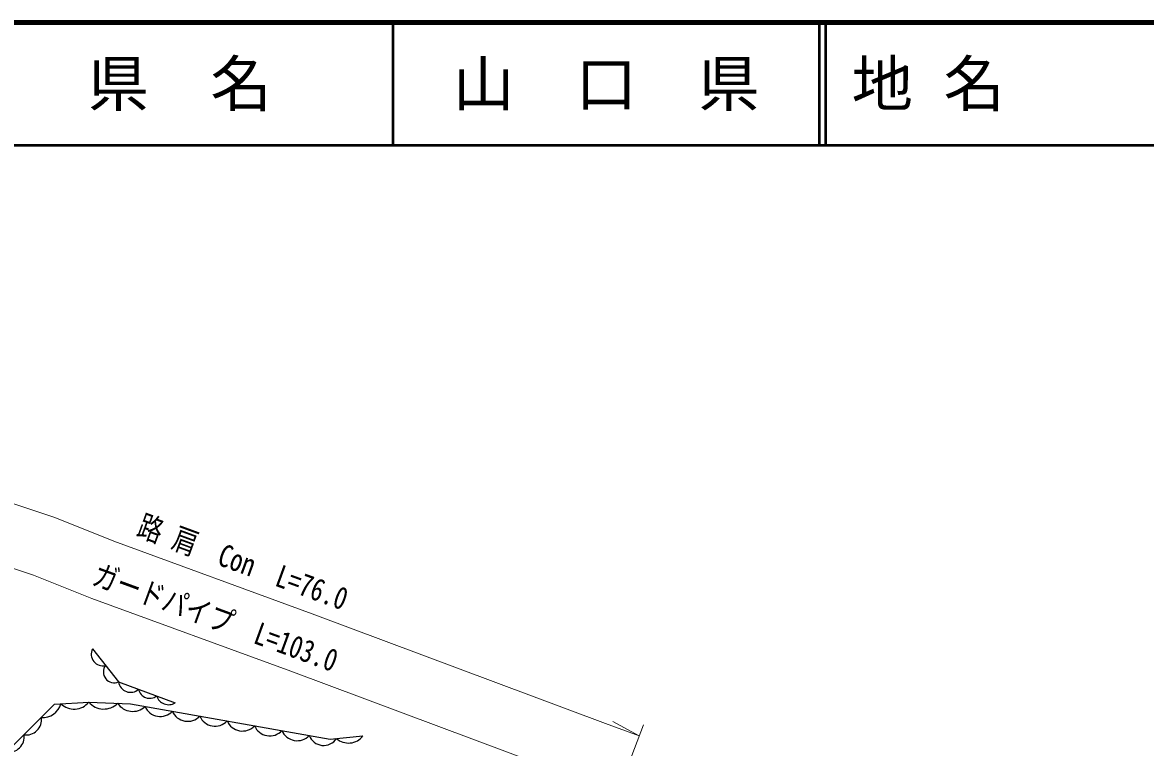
# Model space of a CAD drawing. Units: millimetres at full size, sheet at 1:1000; details may follow other scales. Extents: x 40000 to 680000, y 20000 to 380000.
# Drawn here: x 302807 to 394336, y 320881 to 380000 of the extents above; entities that cross this region are included whole.
import ezdxf
from ezdxf.enums import TextEntityAlignment as Align

# ---------------------------------------------------------------- set-up
doc = ezdxf.new("R2010")
doc.units = ezdxf.units.MM
doc.header["$LTSCALE"] = 1000
for name, color, linetype, lineweight in [('M-BGD', 7, 'Continuous', 25), ('M-STR-HTXT', 7, 'Continuous', 13), ('M-TTL', 2, 'Continuous', 140), ('M-TTL-LINE', 7, 'Continuous', 50)]:
    doc.layers.add(name, color=color, linetype=linetype, lineweight=lineweight)
doc.layers.add('M-TTL-TXT', color=7, linetype='Continuous')
doc.styles.add('ＭＳ ゴシック', font='')
doc.styles.get('ＭＳ ゴシック').set_extended_font_data('MS Gothic')

msp = doc.modelspace()

# ---------------------------------------------------------------- linework, layer by layer
at = {"layer": 'M-BGD'}
for points in [[(308511, 328918), (310645, 326239), (315260, 324528)], [(296992, 316054), (305430, 324418), (308209, 324592), (311608, 324443), (327871, 321567), (330551, 321840)]]:
    msp.add_lwpolyline(points, dxfattribs=at)
for centre, radius, start, end in [((309346, 328488), 939, 152.77842, 284.31318), ((310282, 327045), 884, 142.8789, 294.2127), ((311615, 326362), 978, 187.21803, 312.09641), ((313164, 325806), 910, 190.75285, 308.56159), ((314719, 325415), 1038, 197.94744, 301.367), ((304428, 324911), 1585, 266.484, 343.10898), ((307014, 325533), 1521, 225.36495, 321.78372), ((309439, 325636), 1614, 220.3187, 314.66871), ((311789, 325274), 1447, 212.90451, 313.9931), ((314039, 324766), 1354, 203.15884, 316.78671), ((303137, 323121), 1212, 259.64589, 9.85021), ((316270, 324371), 1354, 203.15884, 316.78671), ((318502, 323977), 1354, 203.15884, 316.78671), ((320733, 323582), 1354, 203.15884, 316.78671), ((322964, 323188), 1354, 203.15884, 316.78671), ((325196, 322793), 1354, 203.15884, 316.78671), ((301724, 321721), 1212, 259.64589, 9.85021), ((327353, 322304), 1250, 200.53834, 326.84673), ((329375, 322710), 1463, 228.12597, 323.49882)]:
    msp.add_arc(centre, radius, start, end, dxfattribs=at)
at = {"layer": 'M-STR-HTXT'}
for p, q in [((353417, 322745), (344785, 299933)), ((353075, 321840), (350912, 323002))]:
    msp.add_line(p, q, dxfattribs=at)
for points in [[(278020, 346970), (285588, 345353), (294534, 343268), (305435, 339630), (310256, 337703), (326422, 331795), (350322, 322855), (353075, 321840)], [(261537, 344109), (268112, 343296), (277965, 341663), (285176, 340146), (293073, 338484), (303714, 334933), (308469, 333032), (324688, 327106), (348581, 318168), (363526, 312658), (364883, 312181)]]:
    msp.add_lwpolyline(points, dxfattribs=at)
at = {"layer": 'M-TTL'}
msp.add_line((680000, 380000), (40000, 380000), dxfattribs=at)
at = {"layer": 'M-TTL-LINE'}
for p, q in [((333000, 380000), (333000, 370000)), ((367750, 380000), (367750, 370000)), ((368250, 380000), (368250, 370000)), ((40000, 370000), (680000, 370000))]:
    msp.add_line(p, q, dxfattribs=at)

# ---------------------------------------------------------------- texts
at = {"layer": 'M-STR-HTXT', "style": 'ＭＳ ゴシック', "width": 0.8}
for s, p in [('路 肩\u3000Con\u3000L=76.0', (320269, 334624)), ('ガードパイプ\u3000L=103.0', (318038, 330116))]:
    msp.add_text(s, height=1833, rotation=339.926, dxfattribs=at).set_placement(p, align=Align.BOTTOM_CENTER)
at = {"layer": 'M-TTL-TXT', "style": 'ＭＳ ゴシック'}
for s, p in [('県\u3000名', (315625, 375000)), ('山\u3000口\u3000県', (350375, 375000))]:
    msp.add_text(s, height=3666, dxfattribs=at).set_placement(p, align=Align.MIDDLE_CENTER)
msp.add_text('地 名', height=3666, dxfattribs=at).set_placement((370380, 375000), align=Align.MIDDLE_LEFT)

doc.saveas('drawing.dxf')
